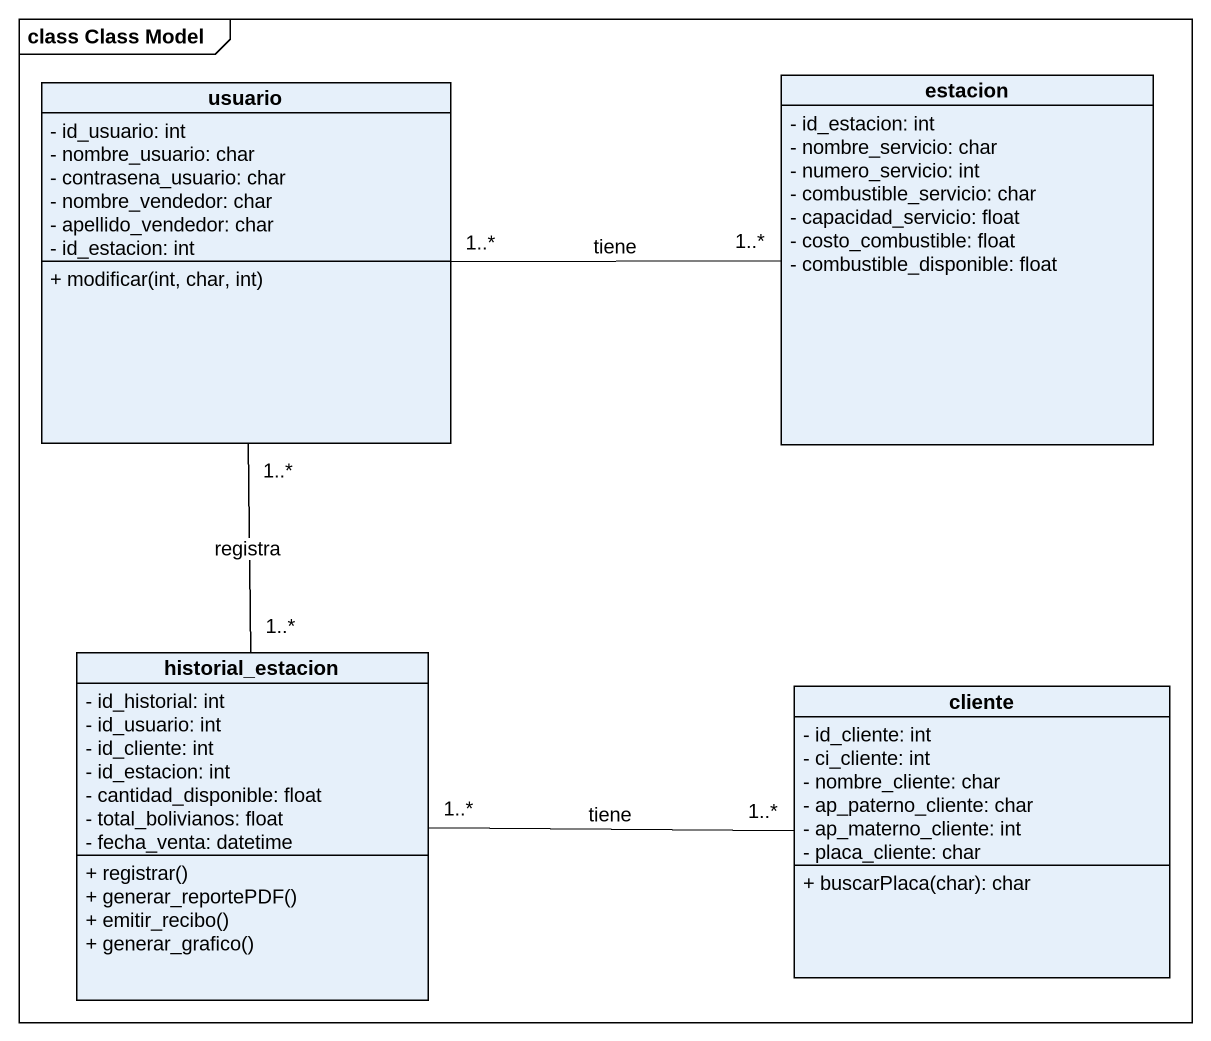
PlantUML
@startuml
mainframe class Class Model
hide circle
hide empty members
skinparam classAttributeIconSize 0
class estacion {
  - id_estacion: int
  - nombre_servicio: char
  - numero_servicio: int
  - combustible_servicio: char
  - capacidad_servicio: float
  - costo_combustible: float
  - combustible_disponible: float
}
class usuario {
  - id_usuario: int
  - nombre_usuario: char
  - contrasena_usuario: char
  - nombre_vendedor: char
  - apellido_vendedor: char
  - id_estacion: int
  + modificar(int, char, int)
}
class historial_estacion {
  - id_historial: int
  - id_usuario: int
  - id_cliente: int
  - id_estacion: int
  - cantidad_disponible: float
  - total_bolivianos: float
  - fecha_venta: datetime
  + registrar()
  + generar_reportePDF()
  + emitir_recibo()
  + generar_grafico()
}
class cliente {
  - id_cliente: int
  - ci_cliente: int
  - nombre_cliente: char
  - ap_paterno_cliente: char
  - ap_materno_cliente: int
  - placa_cliente: char
  + buscarPlaca(char): char
}
usuario "1..*" -right- "1..*" estacion : tiene
usuario "1..*" -- "1..*" historial_estacion : registra
cliente "1..*" -left- "1..*" historial_estacion : tiene
@enduml
